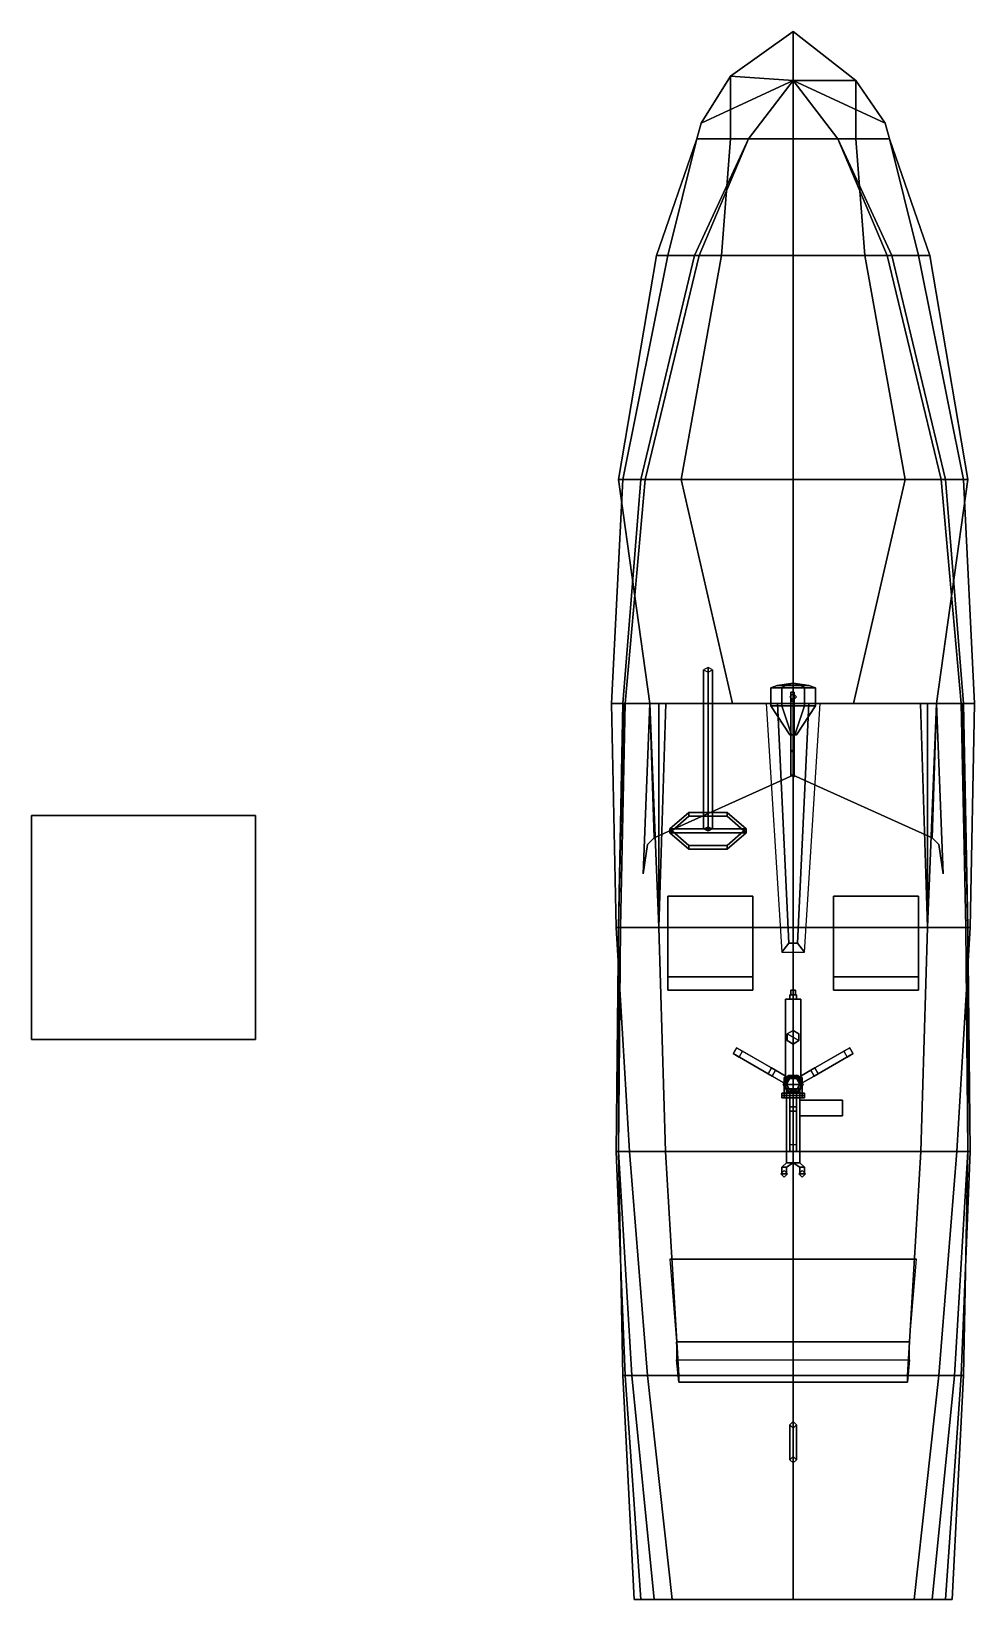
# Model space of a CAD drawing. Header units: millimetres. Extents: x -3.4 to 0.81, y -2.5 to 4.5.
import ezdxf

# ---------------------------------------------------------------- set-up
doc = ezdxf.new("R2010")
doc.units = ezdxf.units.MM
for name, color, linetype in [('flag1', 1, 'Continuous'), ('flag2', 1, 'Continuous'), ('flag3', 1, 'Continuous'), ('gun', 1, 'Continuous'), ('mount', 5, 'Continuous')]:
    doc.layers.add(name, color=color, linetype=linetype)

msp = doc.modelspace()

# ---------------------------------------------------------------- linework, layer by layer
for points in [[(0, 4.02, 0.78), (0, 4.5, 0.78), (-0.28, 4.3, 0.77), (-0.28, 4.02, 0.77)], [(0, 4.28, 0.28), (0, 4.28, 0.28), (-0.28, 4.3, 0.77), (0, 4.5, 0.78)], [(0, 4.5, 0.78), (0, 4.02, 0.78), (0.28, 4.02, 0.77), (0.28, 4.28, 0.77)], [(0, 4.5, 0.78), (0.28, 4.28, 0.77), (0.28, 4.28, 0.77), (0, 4.28, 0.28)], [(-0.28, 4.3, 0.77), (-0.41, 4.09, 0.75), (-0.43, 4.02, 0.75), (-0.28, 4.02, 0.77)], [(-0.41, 4.09, 0.75), (0, 4.28, 0.28), (-0.2, 4.02, 0.28), (-0.43, 4.02, 0.75)], [(0, 4.28, 0.28), (0, 4.28, 0.28), (-0.41, 4.09, 0.75), (-0.28, 4.3, 0.77)], [(-0.2, 4.02, 0.28), (0, 4.28, 0.28), (0, 4.14, 0.12), (0, 4.02, 0.03)], [(0.43, 4.02, 0.75), (0.2, 4.02, 0.28), (0, 4.28, 0.28), (0.41, 4.09, 0.75)], [(0, 4.28, 0.28), (0.2, 4.02, 0.28), (0, 4.02, 0.03), (0, 4.14, 0.12)], [(0.28, 4.28, 0.77), (0.41, 4.09, 0.75), (0.41, 4.09, 0.75), (0, 4.28, 0.28)], [(0.28, 4.02, 0.77), (0.43, 4.02, 0.75), (0.41, 4.09, 0.75), (0.28, 4.28, 0.77)], [(-0.28, 4.02, 0.77), (-0.43, 4.02, 0.75), (-0.61, 3.5, 0.72), (-0.32, 3.5, 0.74)], [(-0.43, 4.02, 0.75), (-0.43, 4.02, 0.75), (-0.56, 3.5, 0.61), (-0.61, 3.5, 0.72)], [(-0.43, 4.02, 0.75), (-0.2, 4.02, 0.28), (-0.44, 3.5, 0.28), (-0.56, 3.5, 0.61)], [(-0.2, 4.02, 0.28), (-0.2, 4.02, 0.28), (-0.42, 3.5, 0.19), (-0.44, 3.5, 0.28)], [(-0.42, 3.5, 0.19), (-0.2, 4.02, 0.28), (0, 4.02, 0.03), (0, 3.5, -0.17)], [(0, 3.5, 0.74), (0, 4.02, 0.78), (-0.28, 4.02, 0.77), (-0.32, 3.5, 0.74)], [(0.2, 4.02, 0.28), (0.42, 3.5, 0.19), (0, 3.5, -0.17), (0, 4.02, 0.03)], [(0, 4.02, 0.78), (0, 3.5, 0.74), (0.32, 3.5, 0.74), (0.28, 4.02, 0.77)], [(0.56, 3.5, 0.61), (0.44, 3.5, 0.28), (0.2, 4.02, 0.28), (0.43, 4.02, 0.75)], [(0.44, 3.5, 0.28), (0.42, 3.5, 0.19), (0.2, 4.02, 0.28)], [(0.32, 3.5, 0.74), (0.61, 3.5, 0.72), (0.43, 4.02, 0.75), (0.28, 4.02, 0.77)], [(0.61, 3.5, 0.72), (0.56, 3.5, 0.61), (0.43, 4.02, 0.75)], [(-0.32, 3.5, 0.74), (-0.61, 3.5, 0.72), (-0.78, 2.5, 0.66), (-0.5, 2.5, 0.69)], [(-0.61, 3.5, 0.72), (-0.56, 3.5, 0.61), (-0.76, 2.5, 0.61), (-0.78, 2.5, 0.66)], [(-0.56, 3.5, 0.61), (-0.44, 3.5, 0.28), (-0.68, 2.5, 0.28), (-0.76, 2.5, 0.61)], [(-0.44, 3.5, 0.28), (-0.42, 3.5, 0.19), (-0.66, 2.5, 0.05), (-0.68, 2.5, 0.28)], [(-0.66, 2.5, 0.05), (-0.42, 3.5, 0.19), (0, 3.5, -0.17), (0, 2.5, -0.24)], [(0, 2.5, 0.7), (0, 3.5, 0.74), (-0.32, 3.5, 0.74), (-0.5, 2.5, 0.69)], [(0.42, 3.5, 0.19), (0.66, 2.5, 0.05), (0, 2.5, -0.24), (0, 3.5, -0.17)], [(0, 3.5, 0.74), (0, 2.5, 0.7), (0.5, 2.5, 0.69), (0.32, 3.5, 0.74)], [(0.5, 2.5, 0.69), (0.78, 2.5, 0.66), (0.61, 3.5, 0.72), (0.32, 3.5, 0.74)], [(0.68, 2.5, 0.28), (0.66, 2.5, 0.05), (0.42, 3.5, 0.19), (0.44, 3.5, 0.28)], [(0.76, 2.5, 0.61), (0.68, 2.5, 0.28), (0.44, 3.5, 0.28), (0.56, 3.5, 0.61)], [(0.78, 2.5, 0.66), (0.76, 2.5, 0.61), (0.56, 3.5, 0.61), (0.61, 3.5, 0.72)], [(-0.76, 2.5, 0.61), (-0.68, 2.5, 0.28), (-0.76, 1.5, 0.28), (-0.81, 1.5, 0.6)], [(-0.78, 2.5, 0.66), (-0.76, 2.5, 0.61), (-0.81, 1.5, 0.6), (-0.64, 1.5, 0.62)], [(-0.5, 2.5, 0.69), (-0.78, 2.5, 0.66), (-0.64, 1.5, 0.62), (-0.27, 1.5, 0.64)], [(-0.68, 2.5, 0.28), (-0.66, 2.5, 0.05), (-0.75, 1.5, -0.02), (-0.76, 1.5, 0.28)], [(-0.75, 1.5, -0.02), (-0.66, 2.5, 0.05), (0, 2.5, -0.24), (0, 1.5, -0.23)], [(0, 1.5, 0.64), (0, 2.5, 0.7), (-0.5, 2.5, 0.69), (-0.27, 1.5, 0.64)], [(0.66, 2.5, 0.05), (0.75, 1.5, -0.02), (0, 1.5, -0.23), (0, 2.5, -0.24)], [(0, 2.5, 0.7), (0, 1.5, 0.64), (0.27, 1.5, 0.64), (0.5, 2.5, 0.69)], [(0.27, 1.5, 0.64), (0.64, 1.5, 0.62), (0.78, 2.5, 0.66), (0.5, 2.5, 0.69)], [(0.64, 1.5, 0.62), (0.81, 1.5, 0.6), (0.76, 2.5, 0.61), (0.78, 2.5, 0.66)], [(0.76, 1.5, 0.28), (0.75, 1.5, -0.02), (0.66, 2.5, 0.05), (0.68, 2.5, 0.28)], [(0.81, 1.5, 0.6), (0.76, 1.5, 0.28), (0.68, 2.5, 0.28), (0.76, 2.5, 0.61)], [(-0.4, 0.94, 0.63), (-0.38, 0.95, 0.6473), (-0.38, 1.6601, 0.2373), (-0.4, 1.6501, 0.22)], [(-0.38, 0.93, 0.6127), (-0.4, 0.94, 0.63), (-0.4, 1.6501, 0.22), (-0.38, 1.6401, 0.2027)], [(-0.38, 0.95, 0.6473), (-0.36, 0.94, 0.63), (-0.36, 1.6501, 0.22), (-0.38, 1.6601, 0.2373)], [(-0.36, 0.94, 0.63), (-0.38, 0.93, 0.6127), (-0.38, 1.6401, 0.2027), (-0.36, 1.6501, 0.22)], [(-0.0354, 1.58, 1.0088), (-0.05, 1.57, 0.9834), (-0.1, 1.57, 1.07), (-0.0707, 1.58, 1.07)], [(-0.0707, 1.58, 1.07), (-0.1, 1.57, 1.07), (-0.05, 1.57, 1.1566), (-0.0354, 1.58, 1.1312)], [(-0.1, 1.49, 1.07), (-0.05, 1.49, 1.1566), (-0.05, 1.57, 1.1566), (-0.1, 1.57, 1.07)], [(-0.05, 1.49, 0.9834), (-0.1, 1.49, 1.07), (-0.1, 1.57, 1.07), (-0.05, 1.57, 0.9834)], [(0, 1.59, 1.07), (-0.0354, 1.58, 1.0088), (-0.0707, 1.58, 1.07), (0, 1.59, 1.07)], [(0, 1.59, 1.07), (-0.0707, 1.58, 1.07), (-0.0354, 1.58, 1.1312), (0, 1.59, 1.07)], [(0.0354, 1.58, 1.0088), (0.05, 1.57, 0.9834), (-0.05, 1.57, 0.9834), (-0.0354, 1.58, 1.0088)], [(-0.0354, 1.58, 1.1312), (-0.05, 1.57, 1.1566), (0.05, 1.57, 1.1566), (0.0354, 1.58, 1.1312)], [(-0.05, 1.49, 1.1566), (0.05, 1.49, 1.1566), (0.05, 1.57, 1.1566), (-0.05, 1.57, 1.1566)], [(0.05, 1.49, 0.9834), (-0.05, 1.49, 0.9834), (-0.05, 1.57, 0.9834), (0.05, 1.57, 0.9834)], [(0, 1.59, 1.07), (0.0354, 1.58, 1.0088), (-0.0354, 1.58, 1.0088), (0, 1.59, 1.07)], [(0, 1.59, 1.07), (-0.0354, 1.58, 1.1312), (0.0354, 1.58, 1.1312), (0, 1.59, 1.07)], [(0, 1.545, 0.62), (-0.015, 1.53, 0.62), (-0.015, 1.53, 0.99), (0, 1.545, 0.99)], [(-0.01, 1.29, 0.91), (0.005, 1.28, 0.9187), (0.005, 1.55, 0.9187), (-0.01, 1.55, 0.91)], [(0.005, 1.29, 0.9013), (-0.01, 1.29, 0.91), (-0.01, 1.55, 0.91), (0.005, 1.55, 0.9013)], [(-0.01, 1.55, 0.91), (0.005, 1.55, 0.9187), (0.005, 1.55, 0.9013)], [(0, 1.59, 1.07), (0.0707, 1.58, 1.07), (0.0354, 1.58, 1.0088), (0, 1.59, 1.07)], [(0, 1.59, 1.07), (0.0354, 1.58, 1.1312), (0.0707, 1.58, 1.07), (0, 1.59, 1.07)], [(0.015, 1.53, 0.62), (0, 1.545, 0.62), (0, 1.545, 0.99), (0.015, 1.53, 0.99)], [(0.005, 1.28, 0.9187), (0.005, 1.29, 0.9013), (0.005, 1.55, 0.9013), (0.005, 1.55, 0.9187)], [(0.0707, 1.58, 1.07), (0.1, 1.57, 1.07), (0.05, 1.57, 0.9834), (0.0354, 1.58, 1.0088)], [(0.0354, 1.58, 1.1312), (0.05, 1.57, 1.1566), (0.1, 1.57, 1.07), (0.0707, 1.58, 1.07)], [(0.05, 1.49, 1.1566), (0.1, 1.49, 1.07), (0.1, 1.57, 1.07), (0.05, 1.57, 1.1566)], [(0.1, 1.49, 1.07), (0.05, 1.49, 0.9834), (0.05, 1.57, 0.9834), (0.1, 1.57, 1.07)], [(-0.76, 1.5, 0.28), (-0.78, 0.5, 0.18), (-0.79, 0.5, 0.54), (-0.81, 1.5, 0.6)], [(-0.81, 1.5, 0.6), (-0.79, 0.5, 0.54), (-0.6, 0.5, 0.56), (-0.64, 1.5, 0.62)], [(-0.755, 1.5, 0.13), (-0.78, 0.5, 0.02), (-0.78, 0.5, 0.18), (-0.76, 1.5, 0.28)], [(-0.75, 1.5, -0.02), (-0.77, 0.5, -0.08), (-0.78, 0.5, 0.02), (-0.755, 1.5, 0.13)], [(0, 1.5, -0.23), (0, 0.5, -0.2), (-0.77, 0.5, -0.08), (-0.75, 1.5, -0.02)], [(-0.64, 1.5, 0.62), (-0.62, 0.9, 0.99), (-0.65, 0.87, 0.99), (-0.67, 0.74, 0.56)], [(-0.62, 0.9, 0.99), (-0.64, 1.5, 0.62), (-0.67, 0.74, 0.56), (-0.65, 0.87, 0.99)], [(-0.6, 0.5, 0.56), (-0.6, 0.5, 0.18), (-0.5689, 1.5, 0.28), (-0.64, 1.5, 0.62)], [(0.5689, 1.5, 0.28), (0.64, 1.5, 0.62), (-0.64, 1.5, 0.62), (-0.5689, 1.5, 0.28)], [(0.64, 1.5, 0.62), (0.27, 1.5, 0.64), (-0.27, 1.5, 0.64), (-0.64, 1.5, 0.62)], [(-0.62, 0.9, 0.99), (-0.64, 1.5, 0.62), (0, 1.5, 0.64), (0, 1.18, 1.05)], [(-0.64, 1.5, 0.62), (-0.62, 0.9, 0.99), (0, 1.18, 1.05), (0, 1.5, 0.64)], [(-0.6, 0.5, 0.18), (-0.6, 0.5, 0.02), (-0.6, 1.5, 0.1074), (-0.5689, 1.5, 0.28)], [(0.6, 0.5, 0.02), (0.6, 1.5, 0.1074), (-0.6, 1.5, 0.1074), (-0.6, 0.5, 0.02)], [(0.6, 1.5, 0.1074), (0.5689, 1.5, 0.28), (-0.5689, 1.5, 0.28), (-0.6, 1.5, 0.1074)], [(-0.02, 0.43, 0.1), (-0.07, 1.5, 0.23), (-0.12, 1.5, 0.02), (-0.05, 0.39, 0.02)], [(-0.1, 1.49, 1.07), (-0.05, 1.49, 0.9834), (-0.0075, 1.36, 1.057), (-0.015, 1.36, 1.07)], [(-0.05, 1.49, 1.1566), (-0.1, 1.49, 1.07), (-0.015, 1.36, 1.07), (-0.0075, 1.36, 1.083)], [(0.07, 1.5, 0.23), (-0.07, 1.5, 0.23), (-0.02, 0.43, 0.1), (0.02, 0.43, 0.1)], [(-0.05, 1.49, 0.9834), (0.05, 1.49, 0.9834), (0.0075, 1.36, 1.057), (-0.0075, 1.36, 1.057)], [(0.05, 1.49, 1.1566), (-0.05, 1.49, 1.1566), (-0.0075, 1.36, 1.083), (0.0075, 1.36, 1.083)], [(-0.015, 1.53, 0.62), (0, 1.515, 0.62), (0, 1.515, 0.99), (-0.015, 1.53, 0.99)], [(-0.01, 1.18, 1.05), (0.005, 1.1807, 1.0632), (0.005, 1.5193, 0.6298), (-0.01, 1.5125, 0.6245)], [(0.005, 1.1732, 1.0447), (-0.01, 1.18, 1.05), (-0.01, 1.5125, 0.6245), (0.005, 1.5056, 0.6191)], [(0, 1.515, 0.62), (0.015, 1.53, 0.62), (0.015, 1.53, 0.99), (0, 1.515, 0.99)], [(0, 0.5, -0.2), (0, 1.5, -0.23), (0.75, 1.5, -0.02), (0.77, 0.5, -0.08)], [(0, 1.18, 1.05), (0, 1.5, 0.64), (0.64, 1.5, 0.62), (0.62, 0.9, 0.99)], [(0, 1.5, 0.64), (0, 1.18, 1.05), (0.62, 0.9, 0.99), (0.64, 1.5, 0.62)], [(0.005, 1.1807, 1.0632), (0.005, 1.1732, 1.0447), (0.005, 1.5056, 0.6191), (0.005, 1.5193, 0.6298)], [(0.05, 1.49, 0.9834), (0.1, 1.49, 1.07), (0.015, 1.36, 1.07), (0.0075, 1.36, 1.057)], [(0.1, 1.49, 1.07), (0.05, 1.49, 1.1566), (0.0075, 1.36, 1.083), (0.015, 1.36, 1.07)], [(0.05, 0.39, 0.02), (0.12, 1.5, 0.02), (0.07, 1.5, 0.23), (0.02, 0.43, 0.1)], [(0.5689, 1.5, 0.28), (0.6, 1.5, 0.1074), (0.6, 0.5, 0.02), (0.6, 0.5, 0.18)], [(0.64, 1.5, 0.62), (0.5689, 1.5, 0.28), (0.6, 0.5, 0.18), (0.6, 0.5, 0.56)], [(0.79, 0.5, 0.54), (0.81, 1.5, 0.6), (0.64, 1.5, 0.62), (0.6, 0.5, 0.56)], [(0.62, 0.9, 0.99), (0.64, 1.5, 0.62), (0.67, 0.74, 0.56), (0.65, 0.87, 0.99)], [(0.64, 1.5, 0.62), (0.62, 0.9, 0.99), (0.65, 0.87, 0.99), (0.67, 0.74, 0.56)], [(0.77, 0.5, -0.08), (0.75, 1.5, -0.02), (0.755, 1.5, 0.13), (0.78, 0.5, 0.02)], [(0.78, 0.5, 0.02), (0.755, 1.5, 0.13), (0.76, 1.5, 0.28), (0.78, 0.5, 0.18)], [(0.78, 0.5, 0.18), (0.76, 1.5, 0.28), (0.81, 1.5, 0.6), (0.79, 0.5, 0.54)], [(0.0075, 1.36, 1.083), (-0.0075, 1.36, 1.083), (-0.015, 1.36, 1.07), (0.015, 1.36, 1.07)], [(0.015, 1.36, 1.07), (-0.015, 1.36, 1.07), (-0.0075, 1.36, 1.057), (0.0075, 1.36, 1.057)], [(0.005, 1.1807, 1.0632), (0.005, 1.1807, 1.0632), (-0.01, 1.18, 1.05), (0.005, 1.1732, 1.0447)], [(-2.4, 1, -1.81), (-2.4, 1, -2.81), (-3.4, 1, -2.81), (-3.4, 1, -1.81)], [(-2.4, 1, -2.81), (-2.4, 0, -2.81), (-3.4, 0, -2.81), (-3.4, 1, -2.81)], [(-3.4, 1, -2.81), (-3.4, 0, -2.81), (-3.4, 0, -1.81), (-3.4, 1, -1.81)], [(-3.4, 1, -1.81), (-3.4, 0, -1.81), (-2.4, 0, -1.81), (-2.4, 1, -1.81)], [(-2.4, 0, -1.81), (-2.4, 0, -2.81), (-2.4, 1, -2.81), (-2.4, 1, -1.81)], [(-0.55, 0.9227, 0.64), (-0.465, 0.9963, 0.7675), (-0.465, 1.0136, 0.7575), (-0.55, 0.94, 0.63)], [(-0.465, 1.0136, 0.7575), (-0.295, 1.0136, 0.7575), (-0.21, 0.94, 0.63), (-0.55, 0.94, 0.63)], [(-0.55, 0.9227, 0.64), (-0.21, 0.9227, 0.64), (-0.295, 0.9963, 0.7675), (-0.465, 0.9963, 0.7675)], [(-0.465, 0.9963, 0.7675), (-0.295, 0.9963, 0.7675), (-0.295, 1.0136, 0.7575), (-0.465, 1.0136, 0.7575)], [(-0.295, 0.9963, 0.7675), (-0.21, 0.9227, 0.64), (-0.21, 0.94, 0.63), (-0.295, 1.0136, 0.7575)], [(-0.465, 0.8491, 0.5125), (-0.55, 0.9227, 0.64), (-0.55, 0.94, 0.63), (-0.465, 0.8664, 0.5025)], [(-0.55, 0.94, 0.63), (-0.21, 0.94, 0.63), (-0.295, 0.8664, 0.5025), (-0.465, 0.8664, 0.5025)], [(-0.465, 0.8491, 0.5125), (-0.295, 0.8491, 0.5125), (-0.21, 0.9227, 0.64), (-0.55, 0.9227, 0.64)], [(-0.21, 0.9227, 0.64), (-0.295, 0.8491, 0.5125), (-0.295, 0.8664, 0.5025), (-0.21, 0.94, 0.63)], [(-0.295, 0.8491, 0.5125), (-0.465, 0.8491, 0.5125), (-0.465, 0.8664, 0.5025), (-0.295, 0.8664, 0.5025)], [(-0.18, 0.64, 0.3), (-0.56, 0.64, 0.3), (-0.56, 0.28, 0.3), (-0.18, 0.28, 0.3)], [(-0.18, 0.64, 0.02), (-0.56, 0.64, 0.02), (-0.56, 0.64, 0.3), (-0.18, 0.64, 0.3)], [(-0.56, 0.28, 0.3), (-0.56, 0.64, 0.3), (-0.56, 0.64, 0.02), (-0.56, 0.28, 0.02)], [(-0.18, 0.28, 0.02), (-0.18, 0.64, 0.02), (-0.18, 0.64, 0.3), (-0.18, 0.28, 0.3)], [(0.56, 0.64, 0.3), (0.18, 0.64, 0.3), (0.18, 0.28, 0.3), (0.56, 0.28, 0.3)], [(0.56, 0.64, 0.02), (0.18, 0.64, 0.02), (0.18, 0.64, 0.3), (0.56, 0.64, 0.3)], [(0.18, 0.28, 0.3), (0.18, 0.64, 0.3), (0.18, 0.64, 0.02), (0.18, 0.28, 0.02)], [(0.56, 0.28, 0.02), (0.56, 0.64, 0.02), (0.56, 0.64, 0.3), (0.56, 0.28, 0.3)], [(-0.78, 0.5, 0.02), (-0.79, -0.5, 0.02), (-0.78, -0.5, 0.18), (-0.78, 0.5, 0.18)], [(-0.77, 0.5, -0.08), (-0.78, -0.5, -0.11), (-0.79, -0.5, 0.02), (-0.78, 0.5, 0.02)], [(-0.78, 0.5, 0.18), (-0.78, -0.5, 0.18), (-0.73, -0.5, 0.47), (-0.79, 0.5, 0.54)], [(-0.79, 0.5, 0.54), (-0.73, -0.5, 0.47), (-0.57, -0.5, 0.49), (-0.6, 0.5, 0.56)], [(0, 0.5, -0.2), (0, -0.5, -0.2), (-0.78, -0.5, -0.11), (-0.77, 0.5, -0.08)], [(-0.57, -0.5, 0.18), (-0.57, -0.5, 0.02), (-0.6, 0.5, 0.02), (-0.6, 0.5, 0.18)], [(-0.57, -0.5, 0.49), (-0.57, -0.5, 0.18), (-0.6, 0.5, 0.18), (-0.6, 0.5, 0.56)], [(0.57, -0.5, 0.02), (0.6, 0.5, 0.02), (-0.6, 0.5, 0.02), (-0.57, -0.5, 0.02)], [(0, -0.5, -0.2), (0, 0.5, -0.2), (0.77, 0.5, -0.08), (0.78, -0.5, -0.11)], [(0.6, 0.5, 0.18), (0.6, 0.5, 0.02), (0.57, -0.5, 0.02), (0.57, -0.5, 0.18)], [(0.6, 0.5, 0.56), (0.6, 0.5, 0.18), (0.57, -0.5, 0.18), (0.57, -0.5, 0.49)], [(0.73, -0.5, 0.47), (0.79, 0.5, 0.54), (0.6, 0.5, 0.56), (0.57, -0.5, 0.49)], [(0.78, -0.5, 0.18), (0.78, 0.5, 0.18), (0.79, 0.5, 0.54), (0.73, -0.5, 0.47)], [(0.78, -0.5, -0.11), (0.77, 0.5, -0.08), (0.78, 0.5, 0.02), (0.79, -0.5, 0.02)], [(0.79, -0.5, 0.02), (0.78, 0.5, 0.02), (0.78, 0.5, 0.18), (0.78, -0.5, 0.18)], [(0.02, 0.43, 0.1), (-0.02, 0.43, 0.1), (-0.05, 0.39, 0.02), (0.05, 0.39, 0.02)], [(-0.56, 0.28, 0.3), (-0.56, 0.22, 0.6), (-0.18, 0.22, 0.6), (-0.18, 0.28, 0.3)], [(-0.56, 0.22, 0.6), (-0.56, 0.28, 0.3), (-0.18, 0.28, 0.3), (-0.18, 0.22, 0.6)], [(0.18, 0.22, 0.6), (0.18, 0.28, 0.3), (0.56, 0.28, 0.3), (0.56, 0.22, 0.6)], [(0.18, 0.28, 0.3), (0.18, 0.22, 0.6), (0.56, 0.22, 0.6), (0.56, 0.28, 0.3)], [(-0.18, 0.28, 0.3), (-0.56, 0.28, 0.3), (-0.56, 0.28, 0.02), (-0.18, 0.28, 0.02)], [(0.56, 0.28, 0.3), (0.18, 0.28, 0.3), (0.18, 0.28, 0.02), (0.56, 0.28, 0.02)], [(-3.4, 0, -1.81), (-3.4, 0, -2.81), (-2.4, 0, -2.81), (-2.4, 0, -1.81)], [(-0.0964, -0.127, 0.73), (-0.2523, -0.037, 0.02), (-0.2673, -0.063, 0.02), (-0.1114, -0.153, 0.73)], [(-0.2673, -0.063, 0.02), (-0.2413, -0.078, 0.02), (-0.0941, -0.163, 0.71), (-0.1114, -0.153, 0.73)], [(-0.0791, -0.137, 0.71), (-0.2263, -0.052, 0.02), (-0.2523, -0.037, 0.02), (-0.0964, -0.127, 0.73)], [(-0.0941, -0.163, 0.71), (-0.2413, -0.078, 0.02), (-0.2263, -0.052, 0.02), (-0.0791, -0.137, 0.71)], [(0.2523, -0.037, 0.02), (0.2263, -0.052, 0.02), (0.0791, -0.137, 0.71), (0.0964, -0.127, 0.73)], [(0.0791, -0.137, 0.71), (0.2263, -0.052, 0.02), (0.2413, -0.078, 0.02), (0.0941, -0.163, 0.71)], [(0.0941, -0.163, 0.71), (0.2413, -0.078, 0.02), (0.2673, -0.063, 0.02), (0.1114, -0.153, 0.73)], [(0.1114, -0.153, 0.73), (0.2673, -0.063, 0.02), (0.2523, -0.037, 0.02), (0.0964, -0.127, 0.73)], [(-0.0185, -0.172, 0.76), (-0.0964, -0.127, 0.73), (-0.1114, -0.153, 0.73), (-0.0335, -0.198, 0.76)], [(-0.0185, -0.172, 0.73), (-0.0791, -0.137, 0.71), (-0.0964, -0.127, 0.73), (-0.0185, -0.172, 0.76)], [(-0.0335, -0.198, 0.73), (-0.0941, -0.163, 0.71), (-0.0791, -0.137, 0.71), (-0.0185, -0.172, 0.73)], [(0.0335, -0.198, 0.76), (0.1114, -0.153, 0.73), (0.0964, -0.127, 0.73), (0.0185, -0.172, 0.76)], [(0.0964, -0.127, 0.73), (0.0791, -0.137, 0.71), (0.0185, -0.172, 0.73), (0.0185, -0.172, 0.76)], [(0.0185, -0.172, 0.73), (0.0791, -0.137, 0.71), (0.0941, -0.163, 0.71), (0.0335, -0.198, 0.73)], [(-0.1114, -0.153, 0.73), (-0.0941, -0.163, 0.71), (-0.0335, -0.198, 0.73), (-0.0335, -0.198, 0.76)], [(-0.0225, -0.161, 0.72), (-0.045, -0.2, 0.72), (-0.045, -0.2, 0.78), (-0.0225, -0.161, 0.78)], [(0.045, -0.2, 0.72), (-0.045, -0.2, 0.72), (-0.0225, -0.161, 0.72), (0.0225, -0.161, 0.72)], [(0.0225, -0.161, 0.78), (-0.0225, -0.161, 0.78), (-0.045, -0.2, 0.78), (0.045, -0.2, 0.78)], [(-0.045, -0.2, 0.72), (-0.0225, -0.239, 0.72), (-0.0225, -0.239, 0.78), (-0.045, -0.2, 0.78)], [(0.0225, -0.239, 0.72), (-0.0225, -0.239, 0.72), (-0.045, -0.2, 0.72), (0.045, -0.2, 0.72)], [(0.045, -0.2, 0.78), (-0.045, -0.2, 0.78), (-0.0225, -0.239, 0.78), (0.0225, -0.239, 0.78)], [(-0.02, -0.1654, 0.02), (-0.04, -0.2, 0.02), (-0.04, -0.2, 0.82), (-0.02, -0.1654, 0.82)], [(0.02, -0.1654, 0.82), (-0.02, -0.1654, 0.82), (-0.04, -0.2, 0.82), (0.04, -0.2, 0.82)], [(-0.04, -0.2, 0.02), (-0.02, -0.2346, 0.02), (-0.02, -0.2346, 0.82), (-0.04, -0.2, 0.82)], [(0.04, -0.2, 0.82), (-0.04, -0.2, 0.82), (-0.02, -0.2346, 0.82), (0.02, -0.2346, 0.82)], [(-0.015, -0.174, 0.82), (-0.03, -0.2, 0.82), (-0.03, -0.2, 0.92), (-0.015, -0.174, 0.92)], [(-0.03, -0.2, 0.82), (-0.015, -0.226, 0.82), (-0.015, -0.226, 0.92), (-0.03, -0.2, 0.92)], [(0.0225, -0.161, 0.72), (-0.0225, -0.161, 0.72), (-0.0225, -0.161, 0.78), (0.0225, -0.161, 0.78)], [(0.02, -0.1654, 0.02), (-0.02, -0.1654, 0.02), (-0.02, -0.1654, 0.82), (0.02, -0.1654, 0.82)], [(0.015, -0.174, 0.82), (-0.015, -0.174, 0.82), (-0.015, -0.174, 0.92), (0.015, -0.174, 0.92)], [(0.03, -0.2, 0.82), (0.015, -0.174, 0.82), (0.015, -0.174, 0.92), (0.03, -0.2, 0.92)], [(0.015, -0.226, 0.82), (0.03, -0.2, 0.82), (0.03, -0.2, 0.92), (0.015, -0.226, 0.92)], [(0.04, -0.2, 0.02), (0.02, -0.1654, 0.02), (0.02, -0.1654, 0.82), (0.04, -0.2, 0.82)], [(0.02, -0.2346, 0.02), (0.04, -0.2, 0.02), (0.04, -0.2, 0.82), (0.02, -0.2346, 0.82)], [(0.045, -0.2, 0.72), (0.0225, -0.161, 0.72), (0.0225, -0.161, 0.78), (0.045, -0.2, 0.78)], [(0.0225, -0.239, 0.72), (0.045, -0.2, 0.72), (0.045, -0.2, 0.78), (0.0225, -0.239, 0.78)], [(0.0335, -0.198, 0.73), (0.0941, -0.163, 0.71), (0.1114, -0.153, 0.73), (0.0335, -0.198, 0.76)], [(-0.0225, -0.239, 0.72), (0.0225, -0.239, 0.72), (0.0225, -0.239, 0.78), (-0.0225, -0.239, 0.78)], [(-0.02, -0.2346, 0.02), (0.02, -0.2346, 0.02), (0.02, -0.2346, 0.82), (-0.02, -0.2346, 0.82)], [(-0.015, -0.226, 0.82), (0.015, -0.226, 0.82), (0.015, -0.226, 0.92), (-0.015, -0.226, 0.92)], [(0.015, -0.23, 0.73), (0.015, -0.3, 0.71), (-0.015, -0.3, 0.71), (-0.015, -0.23, 0.73)], [(-0.015, -0.23, 0.76), (-0.015, -0.32, 0.73), (0.015, -0.32, 0.73), (0.015, -0.23, 0.76)], [(-0.015, -0.23, 0.73), (-0.015, -0.3, 0.71), (-0.015, -0.32, 0.73), (-0.015, -0.23, 0.76)], [(0.015, -0.32, 0.73), (0.015, -0.3, 0.71), (0.015, -0.23, 0.73), (0.015, -0.23, 0.76)], [(-0.015, -0.3, 0.71), (-0.015, -0.47, 0.02), (-0.015, -0.5, 0.02), (-0.015, -0.32, 0.73)], [(0.015, -0.3, 0.71), (0.015, -0.47, 0.02), (-0.015, -0.47, 0.02), (-0.015, -0.3, 0.71)], [(-0.015, -0.32, 0.73), (-0.015, -0.5, 0.02), (0.015, -0.5, 0.02), (0.015, -0.32, 0.73)], [(0.015, -0.5, 0.02), (0.015, -0.47, 0.02), (0.015, -0.3, 0.71), (0.015, -0.32, 0.73)], [(-0.79, -0.5, 0.02), (-0.75, -1.5, 0.02), (-0.72, -1.5, 0.18), (-0.78, -0.5, 0.18)], [(-0.78, -0.5, -0.11), (-0.76, -1.5, -0.14), (-0.75, -1.5, 0.02), (-0.79, -0.5, 0.02)], [(0, -0.5, -0.2), (0, -1.5, -0.2), (-0.76, -1.5, -0.14), (-0.78, -0.5, -0.11)], [(-0.78, -0.5, 0.18), (-0.72, -1.5, 0.18), (-0.65, -1.5, 0.38), (-0.73, -0.5, 0.47)], [(-0.73, -0.5, 0.47), (-0.65, -1.5, 0.38), (-0.51, -1.5, 0.3886), (-0.57, -0.5, 0.49)], [(0.51, -1.5, 0.02), (0.57, -0.5, 0.02), (-0.57, -0.5, 0.02), (-0.51, -1.5, 0.02)], [(-0.51, -1.5, 0.02), (-0.57, -0.5, 0.02), (-0.57, -0.5, 0.49), (-0.51, -1.5, 0.3886)], [(0, -1.5, -0.2), (0, -0.5, -0.2), (0.78, -0.5, -0.11), (0.76, -1.5, -0.14)], [(0.57, -0.5, 0.49), (0.57, -0.5, 0.02), (0.51, -1.5, 0.02), (0.51, -1.5, 0.3886)], [(0.65, -1.5, 0.38), (0.73, -0.5, 0.47), (0.57, -0.5, 0.49), (0.51, -1.5, 0.3886)], [(0.72, -1.5, 0.18), (0.78, -0.5, 0.18), (0.73, -0.5, 0.47), (0.65, -1.5, 0.38)], [(0.75, -1.5, 0.02), (0.79, -0.5, 0.02), (0.78, -0.5, 0.18), (0.72, -1.5, 0.18)], [(0.76, -1.5, -0.14), (0.78, -0.5, -0.11), (0.79, -0.5, 0.02), (0.75, -1.5, 0.02)], [(0.55, -0.98, 0.25), (0.55, -0.98, 0.02), (-0.55, -0.98, 0.02), (-0.55, -0.98, 0.25)], [(0.52, -1.35, 0.18), (0.55, -0.98, 0.25), (-0.55, -0.98, 0.25), (-0.52, -1.35, 0.18)], [(-0.51, -1.5, 0.55), (-0.52, -1.35, 0.18), (-0.52, -1.43, 0.17), (-0.51, -1.53, 0.56)], [(0.51, -1.5, 0.55), (0.52, -1.35, 0.18), (-0.52, -1.35, 0.18), (-0.51, -1.5, 0.55)], [(0.52, -1.43, 0.17), (0.52, -1.35, 0.18), (0.51, -1.5, 0.55), (0.51, -1.53, 0.56)], [(-0.51, -1.53, 0.56), (-0.52, -1.43, 0.17), (0.52, -1.43, 0.17), (0.51, -1.53, 0.56)], [(-0.76, -1.5, -0.14), (-0.71, -2.5, -0.17), (-0.68, -2.5, 0.02), (-0.75, -1.5, 0.02)], [(0, -1.5, -0.2), (0, -2.5, -0.2), (-0.71, -2.5, -0.17), (-0.76, -1.5, -0.14)], [(-0.75, -1.5, 0.02), (-0.68, -2.5, 0.02), (-0.62, -2.5, 0.18), (-0.72, -1.5, 0.18)], [(-0.72, -1.5, 0.18), (-0.62, -2.5, 0.18), (-0.54, -2.5, 0.29), (-0.65, -1.5, 0.38)], [(-0.65, -1.5, 0.38), (-0.54, -2.5, 0.29), (0, -2.5, 0.31), (0, -1.5, 0.42)], [(0.51, -1.5, 0.3886), (0.51, -1.5, 0.02), (-0.51, -1.5, 0.02), (-0.51, -1.5, 0.3886)], [(0, -1.5, 0.42), (0.51, -1.5, 0.3886), (-0.51, -1.5, 0.3886), (0, -1.5, 0.42)], [(0.51, -1.53, 0.56), (0.51, -1.5, 0.55), (-0.51, -1.5, 0.55), (-0.51, -1.53, 0.56)], [(0, -2.5, -0.2), (0, -1.5, -0.2), (0.76, -1.5, -0.14), (0.71, -2.5, -0.17)], [(0.54, -2.5, 0.29), (0.65, -1.5, 0.38), (0, -1.5, 0.42), (0, -2.5, 0.31)], [(0.62, -2.5, 0.18), (0.72, -1.5, 0.18), (0.65, -1.5, 0.38), (0.54, -2.5, 0.29)], [(0.68, -2.5, 0.02), (0.75, -1.5, 0.02), (0.72, -1.5, 0.18), (0.62, -2.5, 0.18)], [(0.71, -2.5, -0.17), (0.76, -1.5, -0.14), (0.75, -1.5, 0.02), (0.68, -2.5, 0.02)], [(0, -1.7055, 0.3839), (-0.015, -1.72, 0.38), (-0.015, -1.8753, 0.9596), (0, -1.8608, 0.9634)], [(-0.015, -1.72, 0.38), (0, -1.7345, 0.3761), (0, -1.8898, 0.9557), (-0.015, -1.8753, 0.9596)], [(0.015, -1.72, 0.38), (0, -1.7055, 0.3839), (0, -1.8608, 0.9634), (0.015, -1.8753, 0.9596)], [(0, -1.7345, 0.3761), (0.015, -1.72, 0.38), (0.015, -1.8753, 0.9596), (0, -1.8898, 0.9557)], [(0, -1.8898, 0.9557), (0.015, -1.8753, 0.9596), (0, -1.8608, 0.9634), (-0.015, -1.8753, 0.9596)], [(-0.68, -2.5, 0.02), (-0.71, -2.5, -0.17), (0, -2.5, -0.2), (0, -2.5, 0.02)], [(-0.62, -2.5, 0.18), (-0.68, -2.5, 0.02), (0, -2.5, 0.02), (0, -2.5, 0.18)], [(-0.54, -2.5, 0.29), (-0.62, -2.5, 0.18), (0, -2.5, 0.18), (0, -2.5, 0.31)], [(0, -2.5, 0.18), (0, -2.5, 0.02), (0.68, -2.5, 0.02), (0.62, -2.5, 0.18)], [(0, -2.5, 0.02), (0, -2.5, -0.2), (0.71, -2.5, -0.17), (0.68, -2.5, 0.02)], [(0, -2.5, 0.31), (0, -2.5, 0.18), (0.62, -2.5, 0.18), (0.54, -2.5, 0.29)]]:
    msp.add_3dface(points)
at = {"layer": 'flag1'}
for points in [[(0, -1.89, 0.92), (0, -1.89, 0.63), (0, -1.8, 0.64), (0, -1.88, 0.92)], [(0, -1.89, 0.63), (0, -1.89, 0.92), (0, -1.88, 0.92), (0, -1.8, 0.64)]]:
    msp.add_3dface(points, dxfattribs=at)
at = {"layer": 'flag2'}
for points in [[(0, -2.09, 0.63), (0, -2.09, 0.92), (0, -1.89, 0.92), (0, -1.89, 0.63)], [(0, -2.09, 0.92), (0, -2.09, 0.63), (0, -1.89, 0.63), (0, -1.89, 0.92)]]:
    msp.add_3dface(points, dxfattribs=at)
at = {"layer": 'flag3'}
for points in [[(0, -2.29, 0.92), (0, -2.29, 0.63), (0, -2.09, 0.63), (0, -2.09, 0.92)], [(0, -2.29, 0.63), (0, -2.29, 0.92), (0, -2.09, 0.92), (0, -2.09, 0.63)]]:
    msp.add_3dface(points, dxfattribs=at)
at = {"layer": 'gun'}
for points in [[(0, 0.22, 1.07), (-0.01, 0.22, 1.06), (-0.01, 0.2, 1.06), (0, 0.2, 1.07)], [(-0.01, 0.22, 1.06), (0, 0.22, 1.05), (0, 0.2, 1.05), (-0.01, 0.2, 1.06)], [(0, 0.22, 1.05), (-0.01, 0.22, 1.06), (0, 0.22, 1.07), (0.01, 0.22, 1.06)], [(0, 0.22, 1.05), (0.01, 0.22, 1.06), (0.01, 0.2, 1.06), (0, 0.2, 1.05)], [(0.01, 0.22, 1.06), (0, 0.22, 1.07), (0, 0.2, 1.07), (0.01, 0.2, 1.06)], [(0, -0.22, 1.04), (-0.0346, -0.22, 1.06), (-0.0346, 0.18, 1.06), (0, 0.18, 1.04)], [(-0.0346, -0.22, 1.06), (-0.0346, -0.22, 1.1), (-0.0346, 0.18, 1.1), (-0.0346, 0.18, 1.06)], [(-0.0346, -0.22, 1.1), (0, -0.22, 1.12), (0, 0.18, 1.12), (-0.0346, 0.18, 1.1)], [(-0.0346, 0.18, 1.06), (-0.0346, 0.18, 1.1), (0, 0.18, 1.12), (0, 0.18, 1.04)], [(0, 0.2, 1.075), (-0.015, 0.2, 1.06), (-0.015, 0.18, 1.06), (0, 0.18, 1.075)], [(-0.015, 0.2, 1.06), (0, 0.2, 1.045), (0, 0.18, 1.045), (-0.015, 0.18, 1.06)], [(0, 0.2, 1.045), (-0.015, 0.2, 1.06), (0, 0.2, 1.075), (0.015, 0.2, 1.06)], [(0, 0.2, 1.045), (0.015, 0.2, 1.06), (0.015, 0.18, 1.06), (0, 0.18, 1.045)], [(0.015, 0.2, 1.06), (0, 0.2, 1.075), (0, 0.18, 1.075), (0.015, 0.18, 1.06)], [(0, -0.22, 1.12), (0.0346, -0.22, 1.1), (0.0346, 0.18, 1.1), (0, 0.18, 1.12)], [(0.0346, -0.22, 1.06), (0, -0.22, 1.04), (0, 0.18, 1.04), (0.0346, 0.18, 1.06)], [(0, 0.18, 1.04), (0, 0.18, 1.12), (0.0346, 0.18, 1.1), (0.0346, 0.18, 1.06)], [(0.0346, -0.22, 1.1), (0.0346, -0.22, 1.06), (0.0346, 0.18, 1.06), (0.0346, 0.18, 1.1)], [(0, 0.04, 1.1), (-0.026, 0.025, 1.1), (-0.026, 0.025, 1.13), (0, 0.04, 1.13)], [(0.026, 0.025, 1.13), (0, 0.04, 1.13), (-0.026, 0.025, 1.13), (0.026, -0.005, 1.13)], [(-0.026, 0.025, 1.1), (-0.026, -0.005, 1.1), (-0.026, -0.005, 1.13), (-0.026, 0.025, 1.13)], [(0.026, -0.005, 1.13), (-0.026, 0.025, 1.13), (-0.026, -0.005, 1.13), (0, -0.02, 1.13)], [(0.026, 0.025, 1.1), (0, 0.04, 1.1), (0, 0.04, 1.13), (0.026, 0.025, 1.13)], [(0.026, -0.005, 1.1), (0.026, 0.025, 1.1), (0.026, 0.025, 1.13), (0.026, -0.005, 1.13)], [(-0.026, -0.005, 1.1), (0, -0.02, 1.1), (0, -0.02, 1.13), (-0.026, -0.005, 1.13)], [(0, -0.02, 1.1), (0.026, -0.005, 1.1), (0.026, -0.005, 1.13), (0, -0.02, 1.13)], [(-0.05, -0.24, 1.02), (-0.05, -0.25, 1.03), (0.05, -0.25, 1.03), (0.05, -0.24, 1.02)], [(-0.05, -0.25, 1.01), (-0.05, -0.24, 1.02), (0.05, -0.24, 1.02), (0.05, -0.25, 1.01)], [(-0.05, -0.25, 1.01), (-0.05, -0.26, 1.02), (-0.05, -0.25, 1.03), (-0.05, -0.24, 1.02)], [(-0.05, -0.25, 1.03), (-0.05, -0.26, 1.02), (0.05, -0.26, 1.02), (0.05, -0.25, 1.03)], [(-0.05, -0.26, 1.02), (-0.05, -0.25, 1.01), (0.05, -0.25, 1.01), (0.05, -0.26, 1.02)], [(-0.0346, -0.22, 1.1), (-0.0346, -0.22, 1.06), (0, -0.22, 1.04), (0, -0.22, 1.12)], [(0.03, -0.55, 0.98), (-0.03, -0.55, 0.98), (-0.03, -0.22, 0.98), (0.03, -0.22, 0.98)], [(0.03, -0.22, 1.1), (-0.03, -0.22, 1.1), (-0.03, -0.55, 1.1), (0.03, -0.55, 1.1)], [(-0.03, -0.22, 0.98), (-0.03, -0.22, 1.1), (0.03, -0.22, 1.1), (0.03, -0.22, 0.98)], [(-0.03, -0.55, 0.98), (-0.03, -0.55, 1.1), (-0.03, -0.22, 1.1), (-0.03, -0.22, 0.98)], [(0, -0.22, 1.12), (0, -0.22, 1.04), (0.0346, -0.22, 1.06), (0.0346, -0.22, 1.1)], [(0.03, -0.22, 0.98), (0.03, -0.22, 1.1), (0.03, -0.55, 1.1), (0.03, -0.55, 0.98)], [(0.03, -0.27, 0.94), (0.03, -0.27, 1.1), (0.22, -0.27, 1.1), (0.22, -0.27, 0.94)], [(0.03, -0.27, 1.1), (0.03, -0.34, 1.1), (0.22, -0.34, 1.1), (0.22, -0.27, 1.1)], [(0.22, -0.27, 0.94), (0.22, -0.34, 0.94), (0.03, -0.34, 0.94), (0.03, -0.27, 0.94)], [(0.03, -0.34, 0.94), (0.03, -0.34, 1.1), (0.03, -0.27, 1.1), (0.03, -0.27, 0.94)], [(0.05, -0.24, 1.02), (0.05, -0.25, 1.03), (0.05, -0.26, 1.02), (0.05, -0.25, 1.01)], [(0.22, -0.27, 1.1), (0.22, -0.34, 1.1), (0.22, -0.34, 0.94), (0.22, -0.27, 0.94)], [(0.22, -0.34, 0.94), (0.22, -0.34, 1.1), (0.03, -0.34, 1.1), (0.03, -0.34, 0.94)], [(-0.03, -0.57, 1.08), (-0.05, -0.57, 1.08), (-0.03, -0.55, 1.08), (0, -0.55, 1.08)], [(-0.05, -0.57, 1.08), (-0.03, -0.57, 1.08), (0, -0.55, 1.08), (-0.03, -0.55, 1.08)], [(-0.05, -0.57, 0.98), (-0.03, -0.57, 0.98), (0, -0.55, 0.98), (-0.03, -0.55, 0.98)], [(-0.03, -0.57, 0.98), (-0.05, -0.57, 0.98), (-0.03, -0.55, 0.98), (0, -0.55, 0.98)], [(0.03, -0.55, 1.1), (-0.03, -0.55, 1.1), (-0.03, -0.55, 0.98), (0.03, -0.55, 0.98)], [(0.03, -0.57, 1.08), (0.05, -0.57, 1.08), (0.03, -0.55, 1.08), (0, -0.55, 1.08)], [(0.05, -0.57, 1.08), (0.03, -0.57, 1.08), (0, -0.55, 1.08), (0.03, -0.55, 1.08)], [(0.03, -0.57, 0.98), (0.05, -0.57, 0.98), (0.03, -0.55, 0.98), (0, -0.55, 0.98)], [(0.05, -0.57, 0.98), (0.03, -0.57, 0.98), (0, -0.55, 0.98), (0.03, -0.55, 0.98)], [(-0.04, -0.585, 0.98), (-0.055, -0.6, 0.98), (-0.055, -0.6, 1.08), (-0.04, -0.585, 1.08)], [(-0.025, -0.6, 0.98), (-0.04, -0.615, 0.98), (-0.055, -0.6, 0.98), (-0.04, -0.585, 0.98)], [(-0.04, -0.585, 1.08), (-0.055, -0.6, 1.08), (-0.04, -0.615, 1.08), (-0.025, -0.6, 1.08)], [(-0.055, -0.6, 0.98), (-0.04, -0.615, 0.98), (-0.04, -0.615, 1.08), (-0.055, -0.6, 1.08)], [(-0.05, -0.6, 1.08), (-0.03, -0.6, 1.08), (-0.03, -0.57, 1.08), (-0.05, -0.57, 1.08)], [(-0.03, -0.6, 1.08), (-0.05, -0.6, 1.08), (-0.05, -0.57, 1.08), (-0.03, -0.57, 1.08)], [(-0.05, -0.6, 0.98), (-0.03, -0.6, 0.98), (-0.03, -0.57, 0.98), (-0.05, -0.57, 0.98)], [(-0.03, -0.6, 0.98), (-0.05, -0.6, 0.98), (-0.05, -0.57, 0.98), (-0.03, -0.57, 0.98)], [(-0.025, -0.6, 0.98), (-0.04, -0.585, 0.98), (-0.04, -0.585, 1.08), (-0.025, -0.6, 1.08)], [(-0.04, -0.615, 0.98), (-0.025, -0.6, 0.98), (-0.025, -0.6, 1.08), (-0.04, -0.615, 1.08)], [(0.04, -0.585, 0.98), (0.025, -0.6, 0.98), (0.025, -0.6, 1.08), (0.04, -0.585, 1.08)], [(0.04, -0.585, 1.08), (0.025, -0.6, 1.08), (0.04, -0.615, 1.08), (0.055, -0.6, 1.08)], [(0.055, -0.6, 0.98), (0.04, -0.615, 0.98), (0.025, -0.6, 0.98), (0.04, -0.585, 0.98)], [(0.025, -0.6, 0.98), (0.04, -0.615, 0.98), (0.04, -0.615, 1.08), (0.025, -0.6, 1.08)], [(0.03, -0.6, 1.08), (0.05, -0.6, 1.08), (0.05, -0.57, 1.08), (0.03, -0.57, 1.08)], [(0.05, -0.6, 1.08), (0.03, -0.6, 1.08), (0.03, -0.57, 1.08), (0.05, -0.57, 1.08)], [(0.05, -0.6, 0.98), (0.03, -0.6, 0.98), (0.03, -0.57, 0.98), (0.05, -0.57, 0.98)], [(0.03, -0.6, 0.98), (0.05, -0.6, 0.98), (0.05, -0.57, 0.98), (0.03, -0.57, 0.98)], [(0.055, -0.6, 0.98), (0.04, -0.585, 0.98), (0.04, -0.585, 1.08), (0.055, -0.6, 1.08)], [(0.04, -0.615, 0.98), (0.055, -0.6, 0.98), (0.055, -0.6, 1.08), (0.04, -0.615, 1.08)]]:
    msp.add_3dface(points, dxfattribs=at)
at = {"layer": 'mount'}
for points in [[(-0.04, -0.26, 1), (-0.04, -0.24, 0.92), (-0.04, -0.17, 0.92), (-0.04, -0.25, 1.03)], [(-0.04, -0.24, 0.92), (-0.04, -0.26, 1), (-0.04, -0.25, 1.03), (-0.04, -0.17, 0.92)], [(-0.04, -0.24, 0.92), (0.04, -0.24, 0.92), (0.04, -0.17, 0.92), (-0.04, -0.17, 0.92)], [(0.04, -0.24, 0.92), (-0.04, -0.24, 0.92), (-0.04, -0.17, 0.92), (0.04, -0.17, 0.92)], [(0.04, -0.24, 0.92), (0.04, -0.26, 1), (0.04, -0.25, 1.03), (0.04, -0.17, 0.92)], [(0.04, -0.26, 1), (0.04, -0.24, 0.92), (0.04, -0.17, 0.92), (0.04, -0.25, 1.03)]]:
    msp.add_3dface(points, dxfattribs=at)

doc.saveas('drawing.dxf')
